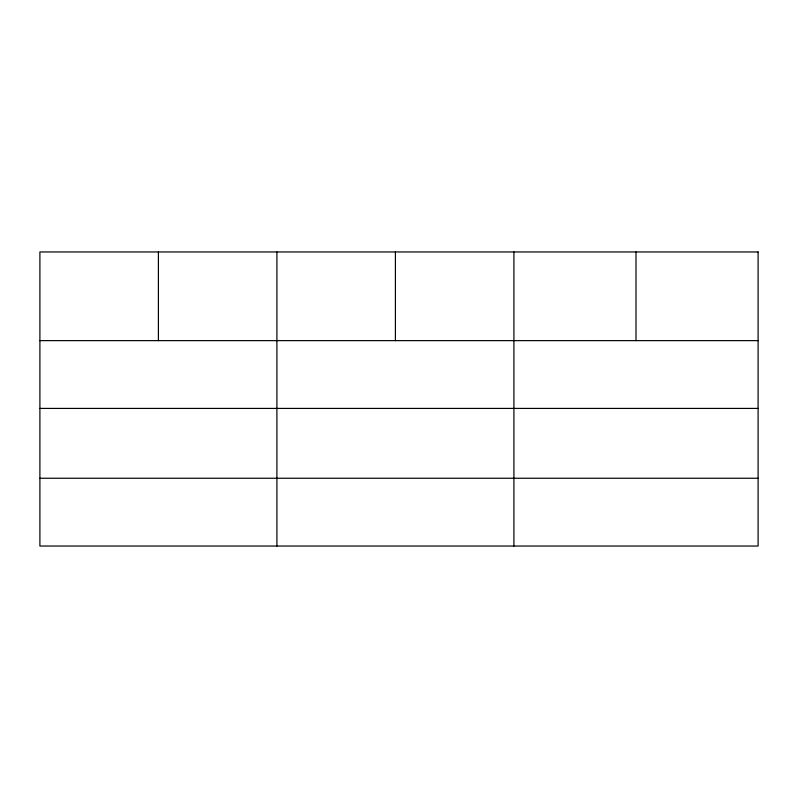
<?xml version="1.0" encoding="UTF-8"?>
<svg xmlns="http://www.w3.org/2000/svg" width="798" height="798" viewBox="0 0 798 798"><rect width="100%" height="100%" fill="white"/><g stroke="black" fill="none" stroke-linecap="round" stroke-linejoin="round"><path stroke-width="1.2" d="M39.9 340.626L758.1 340.626M39.9 408.416L758.1 408.416M39.9 478.251L758.1 478.251M636.006 251.959L636.006 340.626M513.912 251.959L513.912 546.041M395.409 251.959L395.409 340.626M276.906 251.959L276.906 546.041M158.403 251.959L158.403 340.626M758.1 251.959L39.9 251.959L39.9 546.041L758.1 546.041L758.1 251.959"/></g></svg>
